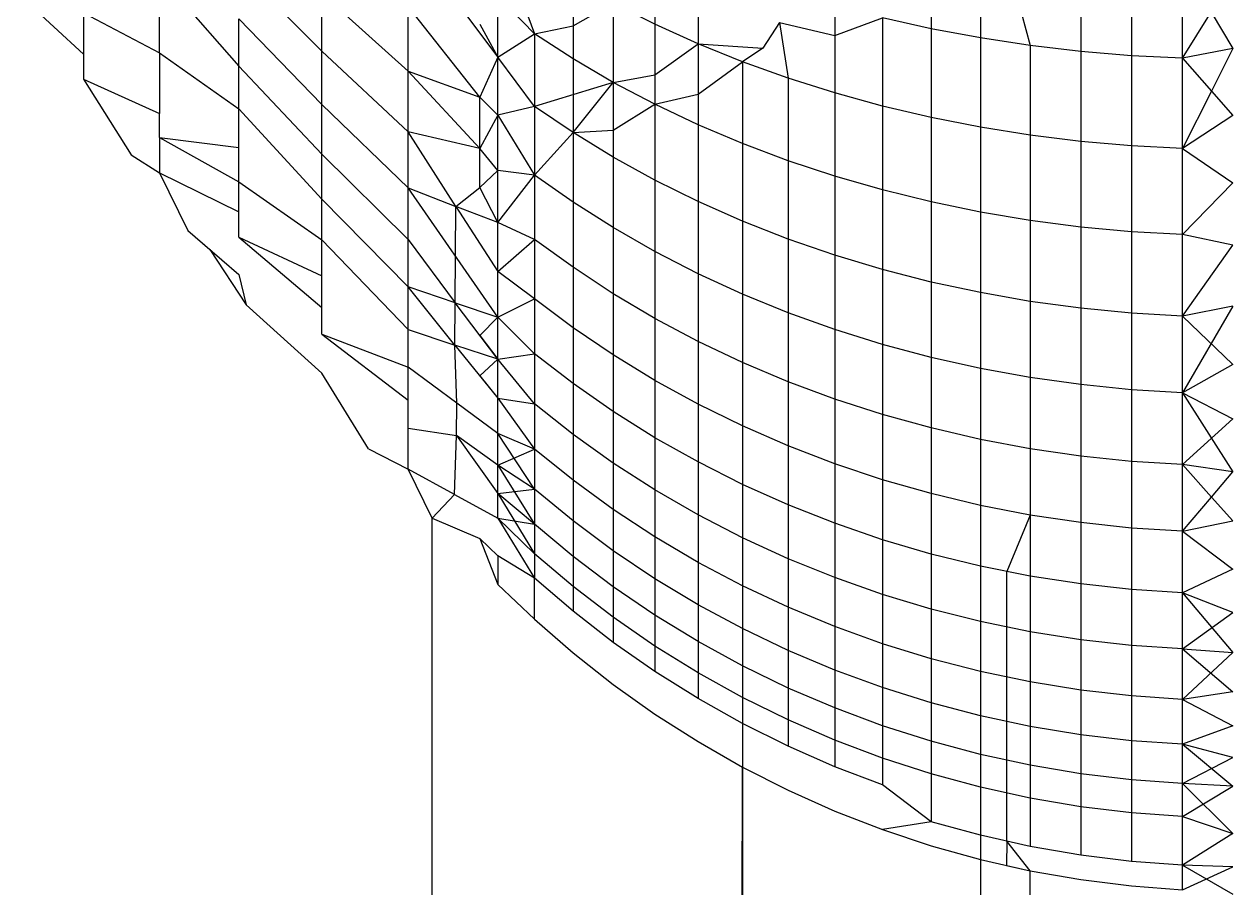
# Model space of a CAD drawing. Header units: inches. Extents: x 17 to 4615, y 5 to 3256.
# Drawn here: x 1647.149 to 1648.432, y 2587.46 to 2588.377 of the extents above; entities that cross this region are included whole.
import ezdxf

# ---------------------------------------------------------------- set-up
doc = ezdxf.new("R2010")
doc.units = ezdxf.units.IN
doc.header["$MEASUREMENT"] = 0

msp = doc.modelspace()

# ---------------------------------------------------------------- linework, layer by layer
for p, q in [((1648.1928, 2588.443), (1648.2173, 2588.3542)), ((1648.2709, 2588.4477), (1648.2709, 2588.3478)), ((1648.3248, 2588.4435), (1648.3248, 2588.3434)), ((1648.379, 2588.3406), (1648.379, 2588.4409)), ((1647.2921, 2588.4286), (1647.3765, 2588.3324)), ((1647.3765, 2588.4365), (1647.4646, 2588.3483)), ((1648.1643, 2588.4308), (1648.1643, 2588.3622)), ((1647.6693, 2588.4256), (1647.6906, 2588.3666)), ((1647.7316, 2588.4229), (1647.7316, 2588.3751)), ((1647.1485, 2588.4033), (1647.2115, 2588.3451)), ((1647.4646, 2588.4096), (1647.5563, 2588.3269)), ((1647.4646, 2588.3483), (1647.4646, 2588.4096)), ((1647.6066, 2588.4016), (1647.6515, 2588.342)), ((1647.6515, 2588.342), (1647.6515, 2588.4069)), ((1647.6906, 2588.3666), (1647.6515, 2588.4069)), ((1647.8186, 2588.4111), (1647.8186, 2588.3768)), ((1647.8644, 2588.4052), (1647.8644, 2588.3561)), ((1648.1119, 2588.4084), (1648.1119, 2588.372)), ((1647.2115, 2588.389), (1647.2115, 2588.3451)), ((1647.2115, 2588.389), (1647.2921, 2588.3466)), ((1647.5563, 2588.3269), (1647.5563, 2588.3956)), ((1647.6324, 2588.2992), (1647.5563, 2588.3956)), ((1647.7316, 2588.3751), (1647.7743, 2588.3991)), ((1647.8186, 2588.3768), (1647.7743, 2588.3991)), ((1647.7743, 2588.3991), (1647.7743, 2588.3151)), ((1648.0097, 2588.3968), (1648.0097, 2588.3647)), ((1648.379, 2588.3406), (1648.4096, 2588.3895)), ((1648.4096, 2588.3895), (1648.4324, 2588.351)), ((1647.2921, 2588.3466), (1647.2921, 2588.3855)), ((1647.3765, 2588.3824), (1647.4646, 2588.2914)), ((1647.3765, 2588.3324), (1647.3765, 2588.3824)), ((1647.6324, 2588.3769), (1647.6515, 2588.342)), ((1647.8644, 2588.3561), (1647.8186, 2588.3768)), ((1647.8186, 2588.3768), (1647.8186, 2588.3231)), ((1647.9508, 2588.3787), (1647.9333, 2588.3514)), ((1647.9508, 2588.3787), (1647.96, 2588.3196)), ((1647.9508, 2588.3787), (1648.0097, 2588.3647)), ((1648.0097, 2588.3647), (1648.0603, 2588.3835)), ((1648.0603, 2588.3835), (1648.0603, 2588.2899)), ((1648.1119, 2588.372), (1648.0603, 2588.3835)), ((1647.6515, 2588.342), (1647.6906, 2588.3666)), ((1647.6906, 2588.3666), (1647.7316, 2588.3751)), ((1647.7316, 2588.3401), (1647.6906, 2588.3666)), ((1647.6906, 2588.3666), (1647.6906, 2588.2893)), ((1647.7316, 2588.3751), (1647.7316, 2588.3401)), ((1648.0097, 2588.3647), (1648.0097, 2588.3039)), ((1648.1119, 2588.372), (1648.1119, 2588.2778)), ((1648.1643, 2588.3622), (1648.1119, 2588.372)), ((1647.8186, 2588.3231), (1647.8644, 2588.3561)), ((1647.9116, 2588.337), (1647.8644, 2588.3561)), ((1647.8644, 2588.3561), (1647.8644, 2588.3027)), ((1647.8644, 2588.3561), (1647.9333, 2588.3514)), ((1647.9333, 2588.3514), (1647.9116, 2588.337)), ((1648.1643, 2588.3622), (1648.1643, 2588.2675)), ((1648.2173, 2588.3542), (1648.1643, 2588.3622)), ((1648.2173, 2588.3542), (1648.2173, 2588.259)), ((1648.2709, 2588.3478), (1648.2173, 2588.3542)), ((1648.4324, 2588.351), (1648.379, 2588.3406)), ((1648.4324, 2588.351), (1648.4097, 2588.3058)), ((1647.2115, 2588.3451), (1647.2115, 2588.3186)), ((1647.2921, 2588.3466), (1647.3765, 2588.2869)), ((1647.2921, 2588.3466), (1647.2921, 2588.282)), ((1647.4646, 2588.3483), (1647.5563, 2588.2627)), ((1647.4646, 2588.2914), (1647.4646, 2588.3483)), ((1647.6515, 2588.342), (1647.6324, 2588.2992)), ((1647.6515, 2588.2802), (1647.6515, 2588.342)), ((1647.6906, 2588.2893), (1647.6515, 2588.342)), ((1647.7316, 2588.3401), (1647.7316, 2588.2617)), ((1647.7743, 2588.3151), (1647.7316, 2588.3401)), ((1648.2709, 2588.3478), (1648.2709, 2588.2524)), ((1648.3248, 2588.3434), (1648.2709, 2588.3478)), ((1648.3248, 2588.3434), (1648.3248, 2588.2476)), ((1648.379, 2588.3406), (1648.3248, 2588.3434)), ((1648.379, 2588.2448), (1648.379, 2588.3406)), ((1648.379, 2588.3406), (1648.4097, 2588.3058)), ((1647.3765, 2588.3324), (1647.4646, 2588.2389)), ((1647.3765, 2588.2869), (1647.3765, 2588.3324)), ((1647.5563, 2588.2627), (1647.5563, 2588.3269)), ((1647.5563, 2588.3269), (1647.6324, 2588.2992)), ((1647.6324, 2588.2448), (1647.5563, 2588.3269)), ((1647.8644, 2588.3027), (1647.9116, 2588.337)), ((1647.9116, 2588.337), (1647.9116, 2588.2501)), ((1647.96, 2588.3196), (1647.9116, 2588.337)), ((1647.2115, 2588.3186), (1647.2623, 2588.2382)), ((1647.2115, 2588.3186), (1647.2921, 2588.282)), ((1647.7743, 2588.3151), (1647.6906, 2588.2893)), ((1647.7316, 2588.2617), (1647.7743, 2588.3151)), ((1647.7743, 2588.3151), (1647.8186, 2588.3231)), ((1647.8186, 2588.2918), (1647.7743, 2588.3151)), ((1647.7743, 2588.3151), (1647.7743, 2588.2642)), ((1647.8186, 2588.3231), (1647.8186, 2588.2918)), ((1647.96, 2588.3196), (1647.96, 2588.2318)), ((1648.0097, 2588.3039), (1647.96, 2588.3196)), ((1647.6324, 2588.2992), (1647.6515, 2588.2802)), ((1647.6324, 2588.2448), (1647.6324, 2588.2992)), ((1647.8186, 2588.2918), (1647.8644, 2588.3027)), ((1647.8644, 2588.3027), (1647.8644, 2588.2701)), ((1648.0097, 2588.3039), (1648.0097, 2588.2154)), ((1648.0603, 2588.2899), (1648.0097, 2588.3039)), ((1648.4097, 2588.3058), (1648.379, 2588.2448)), ((1648.4097, 2588.3058), (1648.4324, 2588.28)), ((1647.3765, 2588.2869), (1647.4646, 2588.191)), ((1647.3765, 2588.2459), (1647.3765, 2588.2869)), ((1647.4646, 2588.2914), (1647.5563, 2588.203)), ((1647.4646, 2588.2389), (1647.4646, 2588.2914)), ((1647.6906, 2588.2893), (1647.6515, 2588.2802)), ((1647.6906, 2588.2893), (1647.6906, 2588.2165)), ((1647.7316, 2588.2617), (1647.6906, 2588.2893)), ((1647.7743, 2588.2642), (1647.8186, 2588.2918)), ((1647.8186, 2588.2918), (1647.8186, 2588.2113)), ((1647.8644, 2588.2701), (1647.8186, 2588.2918)), ((1648.0603, 2588.2899), (1648.0603, 2588.2008)), ((1648.1119, 2588.2778), (1648.0603, 2588.2899)), ((1647.2921, 2588.2564), (1647.2921, 2588.282)), ((1647.6515, 2588.2802), (1647.6324, 2588.2448)), ((1647.6515, 2588.2216), (1647.6515, 2588.2802)), ((1647.6515, 2588.2802), (1647.6906, 2588.2165)), ((1648.1119, 2588.2778), (1648.1119, 2588.1881)), ((1648.1643, 2588.2675), (1648.1119, 2588.2778)), ((1648.4324, 2588.28), (1648.379, 2588.2448)), ((1647.5563, 2588.203), (1647.5563, 2588.2627)), ((1647.6072, 2588.1834), (1647.5563, 2588.2627)), ((1647.6324, 2588.2448), (1647.5563, 2588.2627)), ((1647.6906, 2588.2165), (1647.7316, 2588.2617)), ((1647.7316, 2588.2617), (1647.7743, 2588.2642)), ((1647.7316, 2588.2617), (1647.7316, 2588.1878)), ((1647.7743, 2588.2357), (1647.7316, 2588.2617)), ((1647.7743, 2588.2642), (1647.7743, 2588.2357)), ((1647.8644, 2588.2701), (1647.8644, 2588.1886)), ((1647.9116, 2588.2501), (1647.8644, 2588.2701)), ((1648.1643, 2588.2675), (1648.1643, 2588.1773)), ((1648.2173, 2588.259), (1648.1643, 2588.2675)), ((1647.2921, 2588.2564), (1647.2921, 2588.219)), ((1647.2921, 2588.2564), (1647.3765, 2588.2094)), ((1647.2921, 2588.2564), (1647.3765, 2588.2459)), ((1647.9116, 2588.2501), (1647.9116, 2588.1678)), ((1647.96, 2588.2318), (1647.9116, 2588.2501)), ((1648.2173, 2588.259), (1648.2173, 2588.1683)), ((1648.2709, 2588.2524), (1648.2173, 2588.259)), ((1648.2709, 2588.2524), (1648.2709, 2588.1614)), ((1648.3248, 2588.2476), (1648.2709, 2588.2524)), ((1648.3248, 2588.2476), (1648.3248, 2588.1564)), ((1648.379, 2588.2448), (1648.3248, 2588.2476)), ((1647.2623, 2588.2382), (1647.2921, 2588.219)), ((1647.3765, 2588.2094), (1647.3765, 2588.2459)), ((1647.4646, 2588.2389), (1647.5563, 2588.1481)), ((1647.4646, 2588.191), (1647.4646, 2588.2389)), ((1647.6515, 2588.2216), (1647.6324, 2588.2448)), ((1647.6324, 2588.2036), (1647.6324, 2588.2448)), ((1647.7743, 2588.2357), (1647.7743, 2588.1608)), ((1647.8186, 2588.2113), (1647.7743, 2588.2357)), ((1648.379, 2588.1534), (1648.379, 2588.2448)), ((1648.379, 2588.2448), (1648.4324, 2588.2083)), ((1647.6324, 2588.2036), (1647.6515, 2588.2216)), ((1647.6515, 2588.1663), (1647.6515, 2588.2216)), ((1647.6906, 2588.2165), (1647.6515, 2588.2216)), ((1647.96, 2588.2318), (1647.96, 2588.1487)), ((1648.0097, 2588.2154), (1647.96, 2588.2318)), ((1647.2921, 2588.219), (1647.3223, 2588.1578)), ((1647.2921, 2588.219), (1647.3765, 2588.1776)), ((1647.3765, 2588.1776), (1647.3765, 2588.2094)), ((1647.3765, 2588.2094), (1647.4646, 2588.1478)), ((1647.6515, 2588.1663), (1647.6906, 2588.2165)), ((1647.6906, 2588.2165), (1647.6906, 2588.1484)), ((1647.7316, 2588.1878), (1647.6906, 2588.2165)), ((1647.8186, 2588.2113), (1647.8186, 2588.1355)), ((1647.8644, 2588.1886), (1647.8186, 2588.2113)), ((1648.0097, 2588.2154), (1648.0097, 2588.1316)), ((1648.0603, 2588.2008), (1648.0097, 2588.2154)), ((1647.5563, 2588.1481), (1647.5563, 2588.203)), ((1647.5563, 2588.203), (1647.6072, 2588.1834)), ((1647.6515, 2588.0659), (1647.5563, 2588.203)), ((1647.6072, 2588.1834), (1647.6324, 2588.2036)), ((1647.6515, 2588.1663), (1647.6324, 2588.2036)), ((1648.0603, 2588.2008), (1648.0603, 2588.1164)), ((1648.1119, 2588.1881), (1648.0603, 2588.2008)), ((1648.4324, 2588.2083), (1648.379, 2588.1534)), ((1647.4646, 2588.191), (1647.5563, 2588.0979)), ((1647.4646, 2588.1478), (1647.4646, 2588.191)), ((1647.6065, 2588.081), (1647.6072, 2588.1834)), ((1647.6515, 2588.1663), (1647.6072, 2588.1834)), ((1647.6072, 2588.1834), (1647.6515, 2588.1143)), ((1647.7316, 2588.1878), (1647.7316, 2588.1187)), ((1647.7743, 2588.1608), (1647.7316, 2588.1878)), ((1647.8644, 2588.1886), (1647.8644, 2588.1119)), ((1647.9116, 2588.1678), (1647.8644, 2588.1886)), ((1648.1119, 2588.1881), (1648.1119, 2588.1031)), ((1648.1643, 2588.1773), (1648.1119, 2588.1881)), ((1647.3765, 2588.1506), (1647.3765, 2588.1776)), ((1648.1643, 2588.1773), (1648.1643, 2588.0918)), ((1648.2173, 2588.1683), (1648.1643, 2588.1773)), ((1647.3223, 2588.1578), (1647.3765, 2588.1111)), ((1647.3223, 2588.1578), (1647.3457, 2588.1377)), ((1647.6515, 2588.1143), (1647.6515, 2588.1663)), ((1647.6906, 2588.1484), (1647.6515, 2588.1663)), ((1647.7743, 2588.1608), (1647.7743, 2588.0907)), ((1647.8186, 2588.1355), (1647.7743, 2588.1608)), ((1647.9116, 2588.1678), (1647.9116, 2588.0902)), ((1647.96, 2588.1487), (1647.9116, 2588.1678)), ((1648.2173, 2588.1683), (1648.2173, 2588.0825)), ((1648.2709, 2588.1614), (1648.2173, 2588.1683)), ((1648.2709, 2588.1614), (1648.2709, 2588.0753)), ((1648.3248, 2588.1564), (1648.2709, 2588.1614)), ((1647.3765, 2588.1506), (1647.4646, 2588.0761)), ((1647.3765, 2588.1506), (1647.4646, 2588.1095)), ((1647.4646, 2588.1478), (1647.5563, 2588.0527)), ((1647.4646, 2588.1095), (1647.4646, 2588.1478)), ((1647.5563, 2588.0979), (1647.5563, 2588.1481)), ((1647.5563, 2588.1481), (1647.6065, 2588.081)), ((1647.6515, 2588.1143), (1647.6906, 2588.1484)), ((1647.6906, 2588.1484), (1647.6906, 2588.0851)), ((1647.7316, 2588.1187), (1647.6906, 2588.1484)), ((1647.96, 2588.1487), (1647.96, 2588.0705)), ((1648.0097, 2588.1316), (1647.96, 2588.1487)), ((1648.3248, 2588.1564), (1648.3248, 2588.0701)), ((1648.379, 2588.1534), (1648.3248, 2588.1564)), ((1648.379, 2588.067), (1648.379, 2588.1534)), ((1648.4324, 2588.1423), (1648.379, 2588.1534)), ((1647.3457, 2588.1377), (1647.3843, 2588.079)), ((1647.8186, 2588.1355), (1647.8186, 2588.0645)), ((1647.8644, 2588.1119), (1647.8186, 2588.1355)), ((1648.379, 2588.067), (1648.4324, 2588.1423)), ((1648.0097, 2588.1316), (1648.0097, 2588.0526)), ((1648.0603, 2588.1164), (1648.0097, 2588.1316)), ((1647.3765, 2588.1111), (1647.3843, 2588.079)), ((1647.4646, 2588.0761), (1647.4646, 2588.1095)), ((1647.6515, 2588.0659), (1647.6515, 2588.1143)), ((1647.6906, 2588.0851), (1647.6515, 2588.1143)), ((1647.7316, 2588.1187), (1647.7316, 2588.0545)), ((1647.7743, 2588.0907), (1647.7316, 2588.1187)), ((1647.8644, 2588.1119), (1647.8644, 2588.0401)), ((1647.9116, 2588.0902), (1647.8644, 2588.1119)), ((1648.0603, 2588.1164), (1648.0603, 2588.0368)), ((1648.1119, 2588.1031), (1648.0603, 2588.1164)), ((1647.5563, 2588.0527), (1647.5563, 2588.0979)), ((1647.6061, 2588.0361), (1647.5563, 2588.0979)), ((1647.6065, 2588.081), (1647.5563, 2588.0979)), ((1648.1119, 2588.1031), (1648.1119, 2588.023)), ((1648.1643, 2588.0918), (1648.1119, 2588.1031)), ((1647.6061, 2588.0361), (1647.6065, 2588.081)), ((1647.6065, 2588.081), (1647.6515, 2588.0659)), ((1647.6515, 2588.021), (1647.6065, 2588.081)), ((1647.6515, 2588.0659), (1647.6906, 2588.0851)), ((1647.6906, 2588.0851), (1647.6906, 2588.0268)), ((1647.7316, 2588.0545), (1647.6906, 2588.0851)), ((1647.7743, 2588.0907), (1647.7743, 2588.0256)), ((1647.8186, 2588.0645), (1647.7743, 2588.0907)), ((1647.9116, 2588.0902), (1647.9116, 2588.0177)), ((1647.96, 2588.0705), (1647.9116, 2588.0902)), ((1648.1643, 2588.0918), (1648.1643, 2588.0113)), ((1648.2173, 2588.0825), (1648.1643, 2588.0918)), ((1648.2173, 2588.0825), (1648.2173, 2588.0017)), ((1648.2709, 2588.0753), (1648.2173, 2588.0825)), ((1647.3843, 2588.079), (1647.4646, 2588.0062)), ((1647.4646, 2588.0477), (1647.4646, 2588.0761)), ((1647.96, 2588.0705), (1647.96, 2587.9972)), ((1648.0097, 2588.0526), (1647.96, 2588.0705)), ((1648.2709, 2588.0753), (1648.2709, 2587.9941)), ((1648.3248, 2588.0701), (1648.2709, 2588.0753)), ((1648.3248, 2588.0701), (1648.3248, 2587.9887)), ((1648.379, 2588.067), (1648.3248, 2588.0701)), ((1648.4324, 2588.0775), (1648.379, 2588.067)), ((1648.4324, 2588.0775), (1648.379, 2587.9855)), ((1647.6515, 2588.0659), (1647.6324, 2588.0464)), ((1647.6515, 2588.021), (1647.6515, 2588.0659)), ((1647.6515, 2588.0659), (1647.6906, 2588.0268)), ((1647.8186, 2588.0645), (1647.8186, 2587.9986)), ((1647.8644, 2588.0401), (1647.8186, 2588.0645)), ((1648.379, 2587.9855), (1648.379, 2588.067)), ((1648.379, 2588.067), (1648.4324, 2588.0155)), ((1647.4646, 2588.0477), (1647.5563, 2587.9776)), ((1647.4646, 2588.0477), (1647.5563, 2588.0126)), ((1647.5563, 2588.0126), (1647.5563, 2588.0527)), ((1647.5563, 2588.0527), (1647.6061, 2588.0361)), ((1647.6324, 2588.0464), (1647.6515, 2588.021)), ((1647.7316, 2588.0545), (1647.7316, 2587.9953)), ((1647.7743, 2588.0256), (1647.7316, 2588.0545)), ((1648.0097, 2588.0526), (1648.0097, 2587.9788)), ((1648.0603, 2588.0368), (1648.0097, 2588.0526)), ((1647.6061, 2588.0361), (1647.6515, 2587.9798)), ((1647.6515, 2588.021), (1647.6061, 2588.0361)), ((1647.608, 2587.9744), (1647.6061, 2588.0361)), ((1647.8644, 2588.0401), (1647.8644, 2587.9734)), ((1647.9116, 2588.0177), (1647.8644, 2588.0401)), ((1648.0603, 2588.0368), (1648.0603, 2587.9624)), ((1648.1119, 2588.023), (1648.0603, 2588.0368)), ((1647.6515, 2588.021), (1647.6324, 2588.0034)), ((1647.6515, 2588.021), (1647.6906, 2588.0268)), ((1647.6515, 2587.9798), (1647.6515, 2588.021)), ((1647.6906, 2587.9736), (1647.6515, 2588.021)), ((1647.6906, 2588.0268), (1647.6906, 2587.9736)), ((1647.7316, 2587.9953), (1647.6906, 2588.0268)), ((1647.7743, 2588.0256), (1647.7743, 2587.9656)), ((1647.8186, 2587.9986), (1647.7743, 2588.0256)), ((1647.9116, 2588.0177), (1647.9116, 2587.9503)), ((1647.96, 2587.9972), (1647.9116, 2588.0177)), ((1648.1119, 2588.023), (1648.1119, 2587.9481)), ((1648.1643, 2588.0113), (1648.1119, 2588.023)), ((1647.5142, 2587.9261), (1647.4646, 2588.0062)), ((1647.5563, 2587.9776), (1647.5563, 2588.0126)), ((1647.608, 2587.9744), (1647.5563, 2588.0126)), ((1647.6324, 2588.0034), (1647.6515, 2587.9798)), ((1648.1643, 2588.0113), (1648.1643, 2587.9359)), ((1648.2173, 2588.0017), (1648.1643, 2588.0113)), ((1648.4324, 2588.0155), (1648.379, 2587.9855)), ((1647.7316, 2587.9953), (1647.7316, 2587.9413)), ((1647.7743, 2587.9656), (1647.7316, 2587.9953)), ((1647.8186, 2587.9986), (1647.8186, 2587.9378)), ((1647.8644, 2587.9734), (1647.8186, 2587.9986)), ((1647.96, 2587.9972), (1647.96, 2587.9292)), ((1648.0097, 2587.9788), (1647.96, 2587.9972)), ((1648.2173, 2588.0017), (1648.2173, 2587.926)), ((1648.2709, 2587.9941), (1648.2173, 2588.0017)), ((1648.2709, 2587.9941), (1648.2709, 2587.9182)), ((1648.3248, 2587.9887), (1648.2709, 2587.9941)), ((1647.6515, 2587.9423), (1647.6515, 2587.9798)), ((1647.6515, 2587.9798), (1647.6906, 2587.9257)), ((1647.6515, 2587.9798), (1647.6906, 2587.9736)), ((1648.0097, 2587.9788), (1648.0097, 2587.9101)), ((1648.0603, 2587.9624), (1648.0097, 2587.9788)), ((1648.3248, 2587.9887), (1648.3248, 2587.9126)), ((1648.379, 2587.9855), (1648.3248, 2587.9887)), ((1648.379, 2587.9092), (1648.379, 2587.9855)), ((1648.379, 2587.9855), (1648.4324, 2587.9577)), ((1648.379, 2587.9855), (1648.4324, 2587.9014)), ((1647.5563, 2587.9478), (1647.5563, 2587.9776)), ((1647.6076, 2587.9403), (1647.608, 2587.9744)), ((1647.6515, 2587.9423), (1647.608, 2587.9744)), ((1647.6906, 2587.9736), (1647.6906, 2587.9257)), ((1647.7316, 2587.9413), (1647.6906, 2587.9736)), ((1647.7743, 2587.9656), (1647.7743, 2587.9109)), ((1647.8186, 2587.9378), (1647.7743, 2587.9656)), ((1647.8644, 2587.9734), (1647.8644, 2587.912)), ((1647.9116, 2587.9503), (1647.8644, 2587.9734)), ((1648.0603, 2587.9624), (1648.0603, 2587.8932)), ((1648.1119, 2587.9481), (1648.0603, 2587.9624)), ((1648.379, 2587.9092), (1648.4324, 2587.9577)), ((1647.5563, 2587.9043), (1647.5563, 2587.9478)), ((1647.5563, 2587.9478), (1647.6076, 2587.9403)), ((1647.6058, 2587.8774), (1647.6076, 2587.9403)), ((1647.6076, 2587.9403), (1647.6515, 2587.8786)), ((1647.6515, 2587.9085), (1647.6076, 2587.9403)), ((1647.6515, 2587.9085), (1647.6515, 2587.9423)), ((1647.6906, 2587.8831), (1647.6515, 2587.9423)), ((1647.6906, 2587.9257), (1647.6515, 2587.9423)), ((1647.7316, 2587.9413), (1647.7316, 2587.8927)), ((1647.7743, 2587.9109), (1647.7316, 2587.9413)), ((1647.9116, 2587.9503), (1647.9116, 2587.8882)), ((1647.96, 2587.9292), (1647.9116, 2587.9503)), ((1648.1119, 2587.9481), (1648.1119, 2587.8785)), ((1648.1643, 2587.9359), (1648.1119, 2587.9481)), ((1647.8186, 2587.9378), (1647.8186, 2587.8824)), ((1647.8644, 2587.912), (1647.8186, 2587.9378)), ((1647.96, 2587.9292), (1647.96, 2587.8665)), ((1648.0097, 2587.9101), (1647.96, 2587.9292)), ((1648.1643, 2587.9359), (1648.1643, 2587.8659)), ((1648.2173, 2587.926), (1648.1643, 2587.9359)), ((1647.5142, 2587.9261), (1647.5563, 2587.9043)), ((1647.6515, 2587.9085), (1647.6906, 2587.9257)), ((1647.6906, 2587.9257), (1647.6906, 2587.8831)), ((1647.7316, 2587.8927), (1647.6906, 2587.9257)), ((1648.2173, 2587.926), (1648.2173, 2587.8557)), ((1648.2709, 2587.9182), (1648.2173, 2587.926)), ((1648.2709, 2587.9182), (1648.2709, 2587.8476)), ((1648.3248, 2587.9126), (1648.2709, 2587.9182)), ((1647.5819, 2587.8522), (1647.5563, 2587.9043)), ((1647.6058, 2587.8774), (1647.5563, 2587.9043)), ((1647.6515, 2587.8786), (1647.6515, 2587.9085)), ((1647.6906, 2587.8831), (1647.6515, 2587.9085)), ((1647.6515, 2587.9085), (1647.6906, 2587.846)), ((1647.7743, 2587.9109), (1647.7743, 2587.8616)), ((1647.8186, 2587.8824), (1647.7743, 2587.9109)), ((1647.8644, 2587.912), (1647.8644, 2587.8559)), ((1647.9116, 2587.8882), (1647.8644, 2587.912)), ((1648.0097, 2587.9101), (1648.0097, 2587.8469)), ((1648.0603, 2587.8932), (1648.0097, 2587.9101)), ((1648.3248, 2587.9126), (1648.3248, 2587.8419)), ((1648.379, 2587.9092), (1648.3248, 2587.9126)), ((1648.379, 2587.8384), (1648.379, 2587.9092)), ((1648.4324, 2587.9014), (1648.379, 2587.9092)), ((1648.379, 2587.9092), (1648.4098, 2587.8748)), ((1648.4098, 2587.8748), (1648.4324, 2587.9014)), ((1647.7316, 2587.8927), (1647.7316, 2587.8495)), ((1647.7743, 2587.8616), (1647.7316, 2587.8927)), ((1647.9116, 2587.8882), (1647.9116, 2587.8315)), ((1647.96, 2587.8665), (1647.9116, 2587.8882)), ((1648.0603, 2587.8932), (1648.0603, 2587.8295)), ((1648.1119, 2587.8785), (1648.0603, 2587.8932)), ((1647.5819, 2587.8522), (1647.6058, 2587.8774)), ((1647.6058, 2587.8774), (1647.6515, 2587.8525)), ((1647.6515, 2587.8786), (1647.6906, 2587.8831)), ((1647.6515, 2587.8525), (1647.6515, 2587.8786)), ((1647.6906, 2587.846), (1647.6515, 2587.8786)), ((1647.6515, 2587.8786), (1647.6906, 2587.8145)), ((1647.6906, 2587.8831), (1647.6906, 2587.846)), ((1647.7316, 2587.8495), (1647.6906, 2587.8831)), ((1647.8186, 2587.8824), (1647.8186, 2587.8325)), ((1647.8644, 2587.8559), (1647.8186, 2587.8824)), ((1648.1119, 2587.8785), (1648.1119, 2587.8143)), ((1648.1643, 2587.8659), (1648.1119, 2587.8785)), ((1647.96, 2587.8665), (1647.96, 2587.8093)), ((1648.0097, 2587.8469), (1647.96, 2587.8665)), ((1648.1643, 2587.8659), (1648.1643, 2587.8015)), ((1648.2173, 2587.8557), (1648.1643, 2587.8659)), ((1648.379, 2587.8384), (1648.4098, 2587.8748)), ((1648.4098, 2587.8748), (1648.4324, 2587.8495)), ((1647.5819, 2587.8522), (1647.6324, 2587.8307)), ((1647.6515, 2419.7166), (1647.5819, 2587.8522)), ((1647.6906, 2587.8145), (1647.6515, 2587.8525)), ((1647.6515, 2587.8525), (1647.6906, 2587.7885)), ((1647.6515, 2587.8525), (1647.6906, 2587.846)), ((1647.7316, 2587.8495), (1647.7316, 2587.8118)), ((1647.7743, 2587.8178), (1647.7316, 2587.8495)), ((1647.7743, 2587.8616), (1647.7743, 2587.8178)), ((1647.8186, 2587.8325), (1647.7743, 2587.8616)), ((1647.8644, 2587.8559), (1647.8644, 2587.8054)), ((1647.9116, 2587.8315), (1647.8644, 2587.8559)), ((1648.2173, 2587.8557), (1648.1924, 2587.7959)), ((1648.2173, 2587.8557), (1648.2173, 2587.7909)), ((1648.2709, 2587.8476), (1648.2173, 2587.8557)), ((1648.379, 2587.8384), (1648.4324, 2587.8495)), ((1647.6906, 2587.846), (1647.6906, 2587.8145)), ((1647.7316, 2587.8118), (1647.6906, 2587.846)), ((1648.0097, 2587.8469), (1648.0097, 2587.7892)), ((1648.0603, 2587.8295), (1648.0097, 2587.8469)), ((1648.2709, 2587.8476), (1648.2709, 2587.7826)), ((1648.3248, 2587.8419), (1648.2709, 2587.8476)), ((1648.3248, 2587.8419), (1648.3248, 2587.7767)), ((1648.379, 2587.8384), (1648.3248, 2587.8419)), ((1648.379, 2587.7731), (1648.379, 2587.8384)), ((1648.379, 2587.8384), (1648.4324, 2587.7982)), ((1647.6324, 2587.8307), (1647.6515, 2587.782)), ((1647.6324, 2587.8307), (1647.6515, 2587.8123)), ((1647.8186, 2587.8325), (1647.8186, 2587.7881)), ((1647.8644, 2587.8054), (1647.8186, 2587.8325)), ((1647.9116, 2587.8315), (1647.9116, 2587.7805)), ((1647.96, 2587.8093), (1647.9116, 2587.8315)), ((1648.0603, 2587.8295), (1648.0603, 2587.7714)), ((1648.1119, 2587.8143), (1648.0603, 2587.8295)), ((1647.6906, 2587.7885), (1647.6515, 2587.8123)), ((1647.6515, 2587.8123), (1647.6515, 2587.782)), ((1647.6906, 2587.8145), (1647.6906, 2587.7885)), ((1647.7316, 2587.7798), (1647.6906, 2587.8145)), ((1647.7316, 2587.8118), (1647.7316, 2587.7798)), ((1647.7743, 2587.7796), (1647.7316, 2587.8118)), ((1647.7743, 2587.8178), (1647.7743, 2587.7796)), ((1647.8186, 2587.7881), (1647.7743, 2587.8178)), ((1648.1119, 2587.8143), (1648.1119, 2587.7558)), ((1648.1643, 2587.8015), (1648.1119, 2587.8143)), ((1647.8644, 2587.8054), (1647.8644, 2587.7605)), ((1647.9116, 2587.7805), (1647.8644, 2587.8054)), ((1647.96, 2587.8093), (1647.96, 2587.7577)), ((1648.0097, 2587.7892), (1647.96, 2587.8093)), ((1648.1643, 2587.8015), (1648.1643, 2587.7426)), ((1648.2173, 2587.7909), (1648.1643, 2587.8015)), ((1648.4324, 2587.7982), (1648.379, 2587.7731)), ((1647.7316, 2587.7535), (1647.6906, 2587.7885)), ((1647.6906, 2587.7452), (1647.6906, 2587.7885)), ((1647.8186, 2587.7881), (1647.8186, 2587.7494)), ((1647.8644, 2587.7605), (1647.8186, 2587.7881)), ((1648.0097, 2587.7892), (1648.0097, 2587.7372)), ((1648.0603, 2587.7714), (1648.0097, 2587.7892)), ((1648.1922, 2587.5093), (1648.1924, 2587.7959)), ((1648.2173, 2587.7909), (1648.2173, 2587.7318)), ((1648.2709, 2587.7826), (1648.2173, 2587.7909)), ((1647.6515, 2587.782), (1647.6906, 2587.7452)), ((1647.7316, 2587.7798), (1647.7316, 2587.7535)), ((1647.7743, 2587.7471), (1647.7316, 2587.7798)), ((1647.7743, 2587.7796), (1647.7743, 2587.7471)), ((1647.8186, 2587.7494), (1647.7743, 2587.7796)), ((1647.9116, 2587.7805), (1647.9116, 2587.7351)), ((1647.96, 2587.7577), (1647.9116, 2587.7805)), ((1648.2709, 2587.7826), (1648.2709, 2587.7233)), ((1648.3248, 2587.7767), (1648.2709, 2587.7826)), ((1648.3248, 2587.7767), (1648.3248, 2587.7173)), ((1648.379, 2587.7731), (1648.3248, 2587.7767)), ((1648.379, 2587.7136), (1648.379, 2587.7731)), ((1648.4324, 2587.7523), (1648.379, 2587.7731)), ((1648.379, 2587.7731), (1648.4324, 2587.7096)), ((1647.8644, 2587.7605), (1647.8644, 2587.7214)), ((1647.9116, 2587.7351), (1647.8644, 2587.7605)), ((1648.0603, 2587.7714), (1648.0603, 2587.719)), ((1648.1119, 2587.7558), (1648.0603, 2587.7714)), ((1647.7743, 2587.7205), (1647.7316, 2587.7535)), ((1647.7743, 2587.7471), (1647.7743, 2587.7205)), ((1647.8186, 2587.7166), (1647.7743, 2587.7471)), ((1647.8186, 2587.7494), (1647.8186, 2587.7166)), ((1647.8644, 2587.7214), (1647.8186, 2587.7494)), ((1647.96, 2587.7577), (1647.96, 2587.7119)), ((1648.0097, 2587.7372), (1647.96, 2587.7577)), ((1648.1119, 2587.7558), (1648.1119, 2587.7031)), ((1648.1643, 2587.7426), (1648.1119, 2587.7558)), ((1648.379, 2587.7136), (1648.4324, 2587.7523)), ((1647.6906, 2587.7452), (1647.7316, 2587.7094)), ((1647.9116, 2587.7351), (1647.9116, 2587.6956)), ((1647.96, 2587.7119), (1647.9116, 2587.7351)), ((1648.0097, 2587.7372), (1648.0097, 2587.691)), ((1648.0603, 2587.719), (1648.0097, 2587.7372)), ((1648.1643, 2587.7426), (1648.1643, 2587.6896)), ((1648.2173, 2587.7318), (1648.1643, 2587.7426)), ((1647.8644, 2587.7214), (1647.8644, 2587.6881)), ((1647.9116, 2587.6956), (1647.8644, 2587.7214)), ((1648.2173, 2587.7318), (1648.2173, 2587.6785)), ((1648.2709, 2587.7233), (1648.2173, 2587.7318)), ((1648.2709, 2587.7233), (1648.2709, 2587.6699)), ((1648.3248, 2587.7173), (1648.2709, 2587.7233)), ((1647.7316, 2587.7094), (1647.7743, 2587.6758)), ((1647.8186, 2587.6895), (1647.7743, 2587.7205)), ((1647.8186, 2587.7166), (1647.8186, 2587.6895)), ((1647.8644, 2587.6881), (1647.8186, 2587.7166)), ((1647.96, 2587.7119), (1647.96, 2587.672)), ((1648.0097, 2587.691), (1647.96, 2587.7119)), ((1648.0603, 2587.719), (1648.0603, 2587.6725)), ((1648.1119, 2587.7031), (1648.0603, 2587.719)), ((1648.3248, 2587.7173), (1648.3248, 2587.6637)), ((1648.379, 2587.7136), (1648.3248, 2587.7173)), ((1648.379, 2587.6599), (1648.379, 2587.7136)), ((1648.379, 2587.7136), (1648.4324, 2587.7096)), ((1648.379, 2587.7136), (1648.4324, 2587.6681)), ((1648.379, 2587.6599), (1648.4324, 2587.7096)), ((1647.9116, 2587.6956), (1647.9116, 2587.662)), ((1647.96, 2587.672), (1647.9116, 2587.6956)), ((1648.1119, 2587.7031), (1648.1119, 2587.6563)), ((1648.1643, 2587.6896), (1648.1119, 2587.7031)), ((1647.8644, 2587.6608), (1647.8186, 2587.6895)), ((1647.8644, 2587.6881), (1647.8644, 2587.6608)), ((1647.9116, 2587.662), (1647.8644, 2587.6881)), ((1648.0097, 2587.691), (1648.0097, 2587.6508)), ((1648.0603, 2587.6725), (1648.0097, 2587.691)), ((1648.1643, 2587.6896), (1648.1643, 2587.6425)), ((1648.2173, 2587.6785), (1648.1643, 2587.6896)), ((1647.7743, 2587.6758), (1647.8186, 2587.6443)), ((1647.96, 2587.672), (1647.96, 2587.6381)), ((1648.0097, 2587.6508), (1647.96, 2587.672)), ((1648.0603, 2587.6725), (1648.0603, 2587.6319)), ((1648.1119, 2587.6563), (1648.0603, 2587.6725)), ((1648.2173, 2587.6785), (1648.2173, 2587.6312)), ((1648.2709, 2587.6699), (1648.2173, 2587.6785)), ((1648.2709, 2587.6699), (1648.2709, 2587.6224)), ((1648.3248, 2587.6637), (1648.2709, 2587.6699)), ((1647.9116, 2587.6344), (1647.8644, 2587.6608)), ((1647.9116, 2587.662), (1647.9116, 2587.6344)), ((1647.96, 2587.6381), (1647.9116, 2587.662)), ((1648.3248, 2587.6637), (1648.3248, 2587.6161)), ((1648.379, 2587.6599), (1648.3248, 2587.6637)), ((1648.4324, 2587.6681), (1648.379, 2587.6599)), ((1648.379, 2587.6123), (1648.379, 2587.6599)), ((1648.379, 2587.6599), (1648.4324, 2587.6318)), ((1647.8186, 2587.6443), (1647.8644, 2587.6151)), ((1648.0097, 2587.6508), (1648.0097, 2587.6166)), ((1648.0603, 2587.6319), (1648.0097, 2587.6508)), ((1648.1119, 2587.6563), (1648.1119, 2587.6155)), ((1648.1643, 2587.6425), (1648.1119, 2587.6563)), ((1647.96, 2587.6102), (1647.9116, 2587.6344)), ((1647.9116, 2587.6344), (1647.9116, 2587.5881)), ((1647.96, 2587.6381), (1647.96, 2587.6102)), ((1648.0097, 2587.6166), (1647.96, 2587.6381)), ((1648.0603, 2587.6319), (1648.0603, 2587.5974)), ((1648.1119, 2587.6155), (1648.0603, 2587.6319)), ((1648.1643, 2587.6425), (1648.1643, 2587.6015)), ((1648.2173, 2587.6312), (1648.1643, 2587.6425)), ((1648.2173, 2587.6312), (1648.2173, 2587.59)), ((1648.2709, 2587.6224), (1648.2173, 2587.6312)), ((1648.4324, 2587.6318), (1648.379, 2587.6123)), ((1648.2709, 2587.6224), (1648.2709, 2587.581)), ((1648.3248, 2587.6161), (1648.2709, 2587.6224)), ((1647.8644, 2587.6151), (1647.9116, 2587.5881)), ((1648.0097, 2587.5884), (1647.96, 2587.6102)), ((1648.0097, 2587.6166), (1648.0097, 2587.5884)), ((1648.0603, 2587.5974), (1648.0097, 2587.6166)), ((1648.1119, 2587.6155), (1648.1119, 2587.5808)), ((1648.1643, 2587.6015), (1648.1119, 2587.6155)), ((1648.3248, 2587.6161), (1648.3248, 2587.5746)), ((1648.379, 2587.6123), (1648.3248, 2587.6161)), ((1648.379, 2587.5708), (1648.379, 2587.6123)), ((1648.4324, 2587.5981), (1648.379, 2587.6123)), ((1648.379, 2587.6123), (1648.4324, 2587.5677)), ((1648.0603, 2587.5974), (1648.0603, 2587.5691)), ((1648.1119, 2587.5808), (1648.0603, 2587.5974)), ((1648.1643, 2587.6015), (1648.1643, 2587.5666)), ((1648.2173, 2587.59), (1648.1643, 2587.6015)), ((1648.379, 2587.5708), (1648.4324, 2587.5981)), ((1647.6515, 2419.7166), (1647.9116, 2587.5881)), ((1647.9116, 2587.5881), (1647.96, 2587.5635)), ((1647.9116, 2587.5881), (1647.9116, 2419.9072)), ((1647.9116, 2587.5881), (1648.0603, 2419.9734)), ((1648.0603, 2587.5691), (1648.0097, 2587.5884)), ((1648.1119, 2587.5808), (1648.1119, 2587.53)), ((1648.1643, 2587.5666), (1648.1119, 2587.5808)), ((1648.2173, 2587.59), (1648.2173, 2587.555)), ((1648.2709, 2587.581), (1648.2173, 2587.59)), ((1648.2709, 2587.581), (1648.2709, 2587.5459)), ((1648.3248, 2587.5746), (1648.2709, 2587.581)), ((1648.1119, 2587.53), (1648.0603, 2587.5691)), ((1648.3248, 2587.5746), (1648.3248, 2587.5394)), ((1648.379, 2587.5708), (1648.3248, 2587.5746)), ((1648.379, 2587.5355), (1648.379, 2587.5708)), ((1648.4324, 2587.5677), (1648.379, 2587.5708)), ((1648.379, 2587.5708), (1648.4324, 2587.5176)), ((1648.379, 2587.5355), (1648.4324, 2587.5677)), ((1647.96, 2587.5635), (1648.0097, 2587.5414)), ((1648.1643, 2587.5666), (1648.1643, 2587.5156)), ((1648.2173, 2587.555), (1648.1643, 2587.5666)), ((1648.2173, 2587.555), (1648.2173, 2587.5037)), ((1648.2709, 2587.5459), (1648.2173, 2587.555)), ((1648.0097, 2587.5414), (1648.0603, 2587.5217)), ((1648.2709, 2587.5459), (1648.2709, 2587.4944)), ((1648.3248, 2587.5394), (1648.2709, 2587.5459)), ((1648.1119, 2587.53), (1648.0603, 2587.5217)), ((1648.1643, 2587.5156), (1648.1119, 2587.53)), ((1648.3248, 2587.5394), (1648.3248, 2587.4878)), ((1648.379, 2587.5355), (1648.3248, 2587.5394)), ((1648.379, 2587.4838), (1648.379, 2587.5355)), ((1648.379, 2587.5355), (1648.4324, 2587.5176)), ((1648.0603, 2587.5217), (1648.1119, 2587.5045)), ((1648.2173, 2587.5037), (1648.1643, 2587.5156)), ((1648.1643, 2587.5156), (1648.1643, 2587.4899)), ((1648.4324, 2587.5176), (1648.379, 2587.4838)), ((1648.1119, 2587.5045), (1648.1643, 2587.4899)), ((1648.1922, 2587.5093), (1648.1921, 2587.4836)), ((1648.2173, 2587.4779), (1648.1922, 2587.5093)), ((1648.2709, 2587.4944), (1648.2173, 2587.5037)), ((1648.1643, 2587.4899), (1648.0603, 2419.9734)), ((1648.1643, 2587.4899), (1648.2173, 2587.4779)), ((1648.3248, 2587.4878), (1648.2709, 2587.4944)), ((1648.1921, 2587.4836), (1648.2173, 2587.4779)), ((1648.2173, 2587.4779), (1648.2709, 2587.4686)), ((1648.2411, 2420.0344), (1648.2173, 2587.4779)), ((1648.379, 2587.4838), (1648.3248, 2587.4878)), ((1648.4324, 2587.4821), (1648.379, 2587.4838)), ((1648.379, 2587.4838), (1648.4324, 2587.4533)), ((1648.379, 2587.4579), (1648.379, 2587.4838)), ((1648.379, 2587.4579), (1648.4324, 2587.4821)), ((1648.2709, 2587.4686), (1648.3248, 2587.4619)), ((1648.3248, 2587.4619), (1648.379, 2587.4579))]:
    msp.add_line(p, q)

doc.saveas('drawing.dxf')
